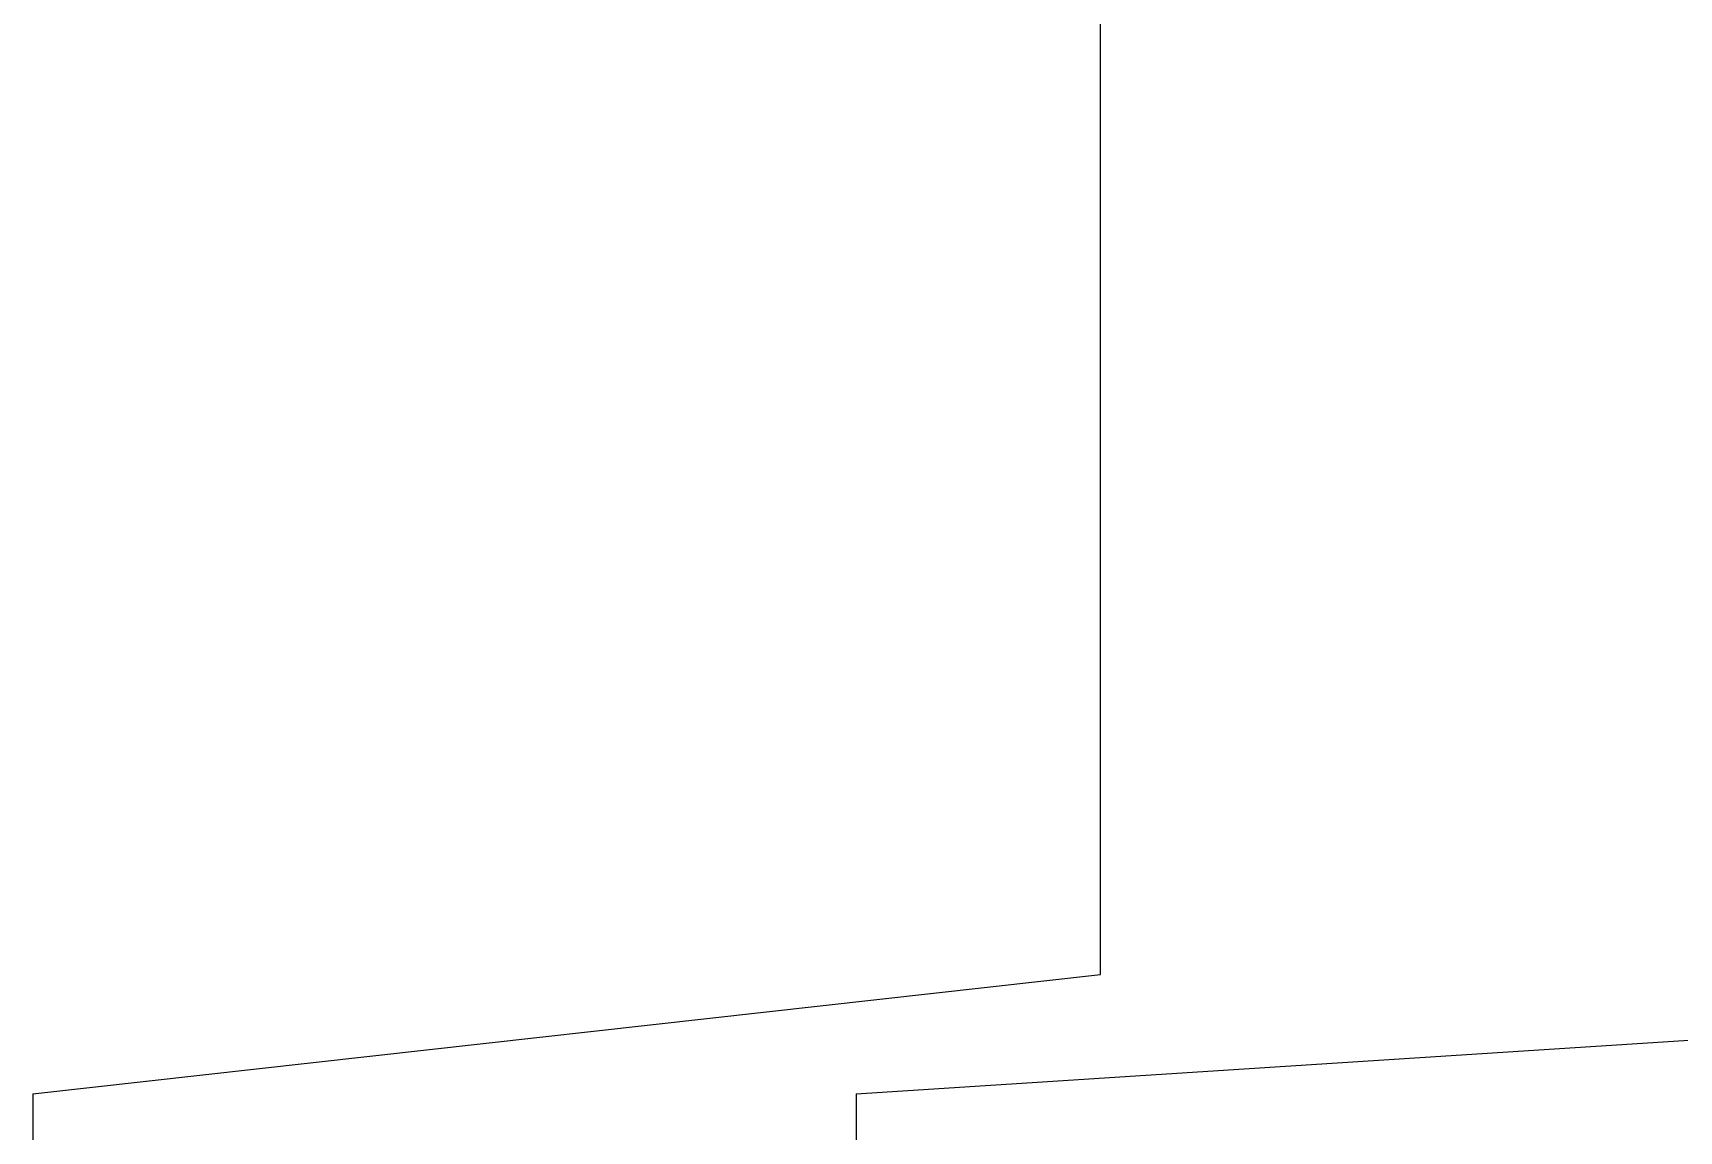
# Model space of a CAD drawing. Header units: metres. Extents: x 27 to 1668, y 87 to 577.
# Drawn here: x 226.7 to 295.7, y 278.4 to 324.4 of the extents above; entities that cross this region are included whole.
import ezdxf

# ---------------------------------------------------------------- set-up
doc = ezdxf.new("R2010")
doc.units = ezdxf.units.M
doc.layers.add('C_TEXT_TABLE', color=1, linetype='Continuous')
doc.layers.add('XREF', color=7, linetype='Continuous')

# ---------------------------------------------------------------- blocks, each defined once
blk = doc.blocks.new('XD_SWD LS')
at = {"layer": 'C_TEXT_TABLE'}
for p, q in [((271.429, 285), (271.429, 460)), ((271.429, 285), (271.429, 460)), ((271.429, 285), (271.429, 460)), ((271.429, 285), (271.429, 460)), ((271.429, 285), (271.429, 460)), ((271.429, 285), (271.429, 460)), ((226.679, 280), (271.429, 285)), ((226.679, 280), (271.429, 285)), ((261.184, 280), (339.067, 285)), ((261.184, 280), (339.067, 285)), ((226.679, 280), (226.679, 264)), ((226.679, 280), (226.679, 264)), ((261.184, 280), (261.184, 264)), ((261.184, 280), (261.184, 264))]:
    blk.add_line(p, q, dxfattribs=at)

msp = doc.modelspace()

# ---------------------------------------------------------------- block references
at = {"layer": 'XREF'}
msp.add_blockref('XD_SWD LS', (0, 0), dxfattribs=at)

doc.saveas('drawing.dxf')
